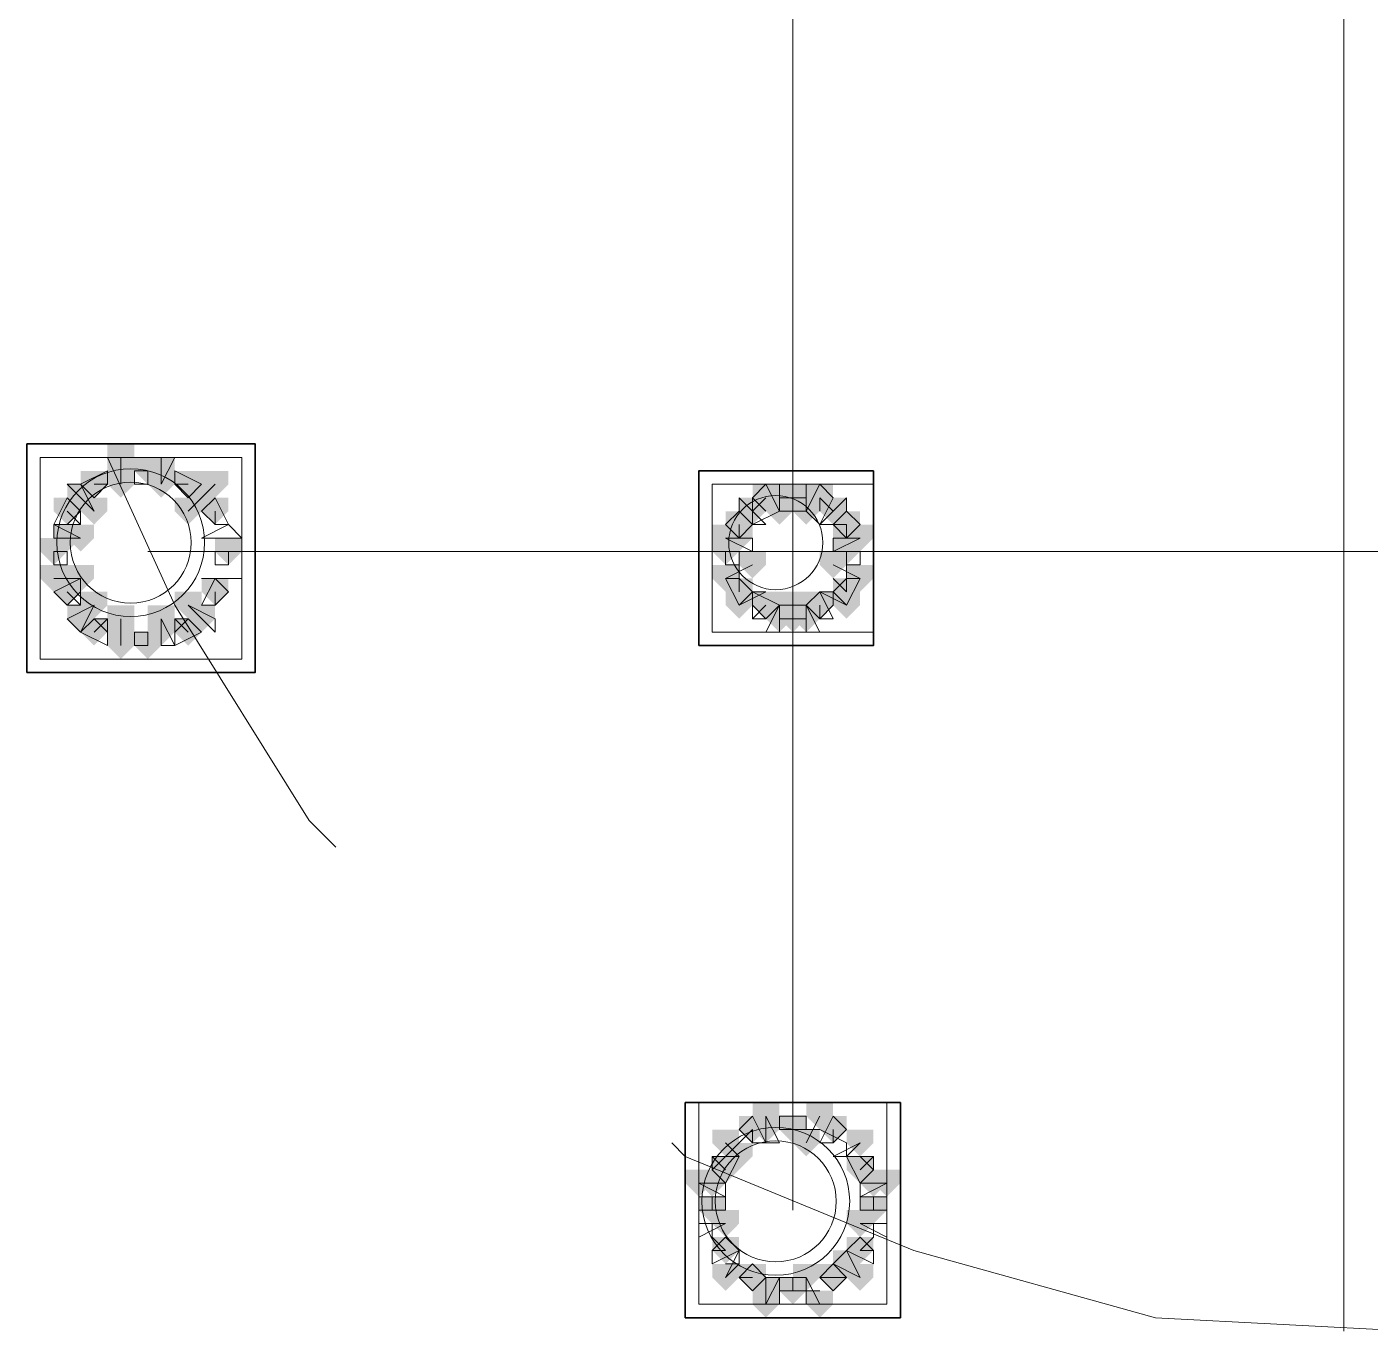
# Model space of a CAD drawing. Header units: millimetres. Extents: x 2315 to 4619, y 1334 to 1897.
# Drawn here: x 3466.06 to 3472.16, y 1548.66 to 1554.59 of the extents above; entities that cross this region are included whole.
import ezdxf

# ---------------------------------------------------------------- set-up
doc = ezdxf.new("R2010")
doc.units = ezdxf.units.MM
for name, color, linetype, true_color in [('PDF_10', 7, 'Continuous', 0x00b85c), ('PDF_AXIS', 7, 'Continuous', 0x00b85c), ('PDF_柱构件', 7, 'Continuous', 0x00b85c), ('PDF_转运站初步方案', 7, 'Continuous', 0x00b85c)]:
    doc.layers.add(name, color=color, linetype=linetype, true_color=true_color)
doc.layers.add('PDF_中心线层', color=1, linetype='Continuous')
doc.layers.add('PDF_粗实线层', color=7, linetype='Continuous')

msp = doc.modelspace()

# ---------------------------------------------------------------- hatches: boundary and pattern name
at = {"layer": 'PDF_10', "transparency": 33554559}
for points in [[(3466.6077, 1552.6298), (3466.5466, 1552.6298), (3466.5466, 1552.5687), (3466.6077, 1552.5076), (3466.6687, 1552.5687), (3466.6687, 1552.6298)], [(3466.6077, 1552.6298), (3466.5466, 1552.6298), (3466.5466, 1552.5687), (3466.6077, 1552.5076), (3466.6687, 1552.5687), (3466.6687, 1552.6298)], [(3466.3633, 1552.5687), (3466.3023, 1552.5687), (3466.3023, 1552.5076), (3466.3633, 1552.4466), (3466.4244, 1552.5076), (3466.4244, 1552.5687)], [(3466.3633, 1552.5687), (3466.3023, 1552.5687), (3466.3023, 1552.5076), (3466.3633, 1552.4466), (3466.4244, 1552.5076), (3466.4244, 1552.5687)], [(3466.7909, 1552.5687), (3466.7298, 1552.5687), (3466.7298, 1552.5076), (3466.7909, 1552.4466), (3466.852, 1552.5076), (3466.852, 1552.5687)], [(3466.7909, 1552.5687), (3466.7298, 1552.5687), (3466.7298, 1552.5076), (3466.7909, 1552.4466), (3466.852, 1552.5076), (3466.852, 1552.5687)], [(3469.4174, 1552.5076), (3469.3563, 1552.5076), (3469.3563, 1552.4466), (3469.4174, 1552.3855), (3469.4785, 1552.4466), (3469.4785, 1552.5076)], [(3469.4174, 1552.5076), (3469.3563, 1552.5076), (3469.3563, 1552.4466), (3469.4174, 1552.3855), (3469.4785, 1552.4466), (3469.4785, 1552.5076)], [(3469.5396, 1552.5076), (3469.4785, 1552.5076), (3469.4785, 1552.4466), (3469.5396, 1552.3855), (3469.6006, 1552.4466), (3469.6006, 1552.5076)], [(3469.5396, 1552.5076), (3469.4785, 1552.5076), (3469.4785, 1552.4466), (3469.5396, 1552.3855), (3469.6006, 1552.4466), (3469.6006, 1552.5076)], [(3469.6617, 1552.5076), (3469.6006, 1552.5076), (3469.6006, 1552.4466), (3469.6617, 1552.3855), (3469.7228, 1552.4466), (3469.7228, 1552.5076)], [(3469.6617, 1552.5076), (3469.6006, 1552.5076), (3469.6006, 1552.4466), (3469.6617, 1552.3855), (3469.7228, 1552.4466), (3469.7228, 1552.5076)], [(3466.2412, 1552.4466), (3466.1801, 1552.4466), (3466.1801, 1552.3855), (3466.2412, 1552.3244), (3466.3023, 1552.3855), (3466.3023, 1552.4466)], [(3466.2412, 1552.4466), (3466.1801, 1552.4466), (3466.1801, 1552.3855), (3466.2412, 1552.3244), (3466.3023, 1552.3855), (3466.3023, 1552.4466)], [(3466.9131, 1552.4466), (3466.852, 1552.4466), (3466.852, 1552.3855), (3466.9131, 1552.3244), (3466.9742, 1552.3855), (3466.9742, 1552.4466)], [(3466.9131, 1552.4466), (3466.852, 1552.4466), (3466.852, 1552.3855), (3466.9131, 1552.3244), (3466.9742, 1552.3855), (3466.9742, 1552.4466)], [(3469.2952, 1552.3855), (3469.2342, 1552.3855), (3469.2342, 1552.3244), (3469.2952, 1552.2633), (3469.3563, 1552.3244), (3469.3563, 1552.3855)], [(3469.2952, 1552.3855), (3469.2342, 1552.3855), (3469.2342, 1552.3244), (3469.2952, 1552.2633), (3469.3563, 1552.3244), (3469.3563, 1552.3855)], [(3469.2952, 1552.3855), (3469.2342, 1552.3855), (3469.2342, 1552.3244), (3469.2952, 1552.2633), (3469.3563, 1552.3244), (3469.3563, 1552.3855)], [(3469.7839, 1552.3855), (3469.7228, 1552.3855), (3469.7228, 1552.3244), (3469.7839, 1552.2633), (3469.845, 1552.3244), (3469.845, 1552.3855)], [(3469.7839, 1552.3855), (3469.7228, 1552.3855), (3469.7228, 1552.3244), (3469.7839, 1552.2633), (3469.845, 1552.3244), (3469.845, 1552.3855)], [(3466.1801, 1552.2633), (3466.119, 1552.2633), (3466.119, 1552.2022), (3466.1801, 1552.1412), (3466.2412, 1552.2022), (3466.2412, 1552.2633)], [(3466.1801, 1552.2633), (3466.119, 1552.2633), (3466.119, 1552.2022), (3466.1801, 1552.1412), (3466.2412, 1552.2022), (3466.2412, 1552.2633)], [(3466.9742, 1552.2633), (3466.9131, 1552.2633), (3466.9131, 1552.2022), (3466.9742, 1552.1412), (3467.0352, 1552.2022), (3467.0352, 1552.2633)], [(3466.9742, 1552.2633), (3466.9131, 1552.2633), (3466.9131, 1552.2022), (3466.9742, 1552.1412), (3467.0352, 1552.2022), (3467.0352, 1552.2633)], [(3469.2342, 1552.2633), (3469.1731, 1552.2633), (3469.1731, 1552.2022), (3469.2342, 1552.1412), (3469.2952, 1552.2022), (3469.2952, 1552.2633)], [(3469.2342, 1552.2633), (3469.1731, 1552.2633), (3469.1731, 1552.2022), (3469.2342, 1552.1412), (3469.2952, 1552.2022), (3469.2952, 1552.2633)], [(3469.7839, 1552.2633), (3469.7228, 1552.2633), (3469.7228, 1552.2022), (3469.7839, 1552.1412), (3469.845, 1552.2022), (3469.845, 1552.2633)], [(3469.7839, 1552.2633), (3469.7228, 1552.2633), (3469.7228, 1552.2022), (3469.7839, 1552.1412), (3469.845, 1552.2022), (3469.845, 1552.2633)], [(3466.2412, 1552.0801), (3466.1801, 1552.0801), (3466.1801, 1552.019), (3466.2412, 1551.9579), (3466.3023, 1552.019), (3466.3023, 1552.0801)], [(3466.2412, 1552.0801), (3466.1801, 1552.0801), (3466.1801, 1552.019), (3466.2412, 1551.9579), (3466.3023, 1552.019), (3466.3023, 1552.0801)], [(3466.9131, 1552.0801), (3466.852, 1552.0801), (3466.852, 1552.019), (3466.9131, 1551.9579), (3466.9742, 1552.019), (3466.9742, 1552.0801)], [(3466.9131, 1552.0801), (3466.852, 1552.0801), (3466.852, 1552.019), (3466.9131, 1551.9579), (3466.9742, 1552.019), (3466.9742, 1552.0801)], [(3469.2952, 1552.0801), (3469.2342, 1552.0801), (3469.2342, 1552.019), (3469.2952, 1551.9579), (3469.3563, 1552.019), (3469.3563, 1552.0801)], [(3469.2952, 1552.0801), (3469.2342, 1552.0801), (3469.2342, 1552.019), (3469.2952, 1551.9579), (3469.3563, 1552.019), (3469.3563, 1552.0801)], [(3469.7839, 1552.0801), (3469.7228, 1552.0801), (3469.7228, 1552.019), (3469.7839, 1551.9579), (3469.845, 1552.019), (3469.845, 1552.0801)], [(3469.7839, 1552.0801), (3469.7228, 1552.0801), (3469.7228, 1552.019), (3469.7839, 1551.9579), (3469.845, 1552.019), (3469.845, 1552.0801)], [(3469.4174, 1552.019), (3469.3563, 1552.019), (3469.3563, 1551.9579), (3469.4174, 1551.8968), (3469.4785, 1551.9579), (3469.4785, 1552.019)], [(3469.4174, 1552.019), (3469.3563, 1552.019), (3469.3563, 1551.9579), (3469.4174, 1551.8968), (3469.4785, 1551.9579), (3469.4785, 1552.019)], [(3469.6617, 1552.019), (3469.6006, 1552.019), (3469.6006, 1551.9579), (3469.6617, 1551.8968), (3469.7228, 1551.9579), (3469.7228, 1552.019)], [(3469.6617, 1552.019), (3469.6006, 1552.019), (3469.6006, 1551.9579), (3469.6617, 1551.8968), (3469.7228, 1551.9579), (3469.7228, 1552.019)], [(3469.5396, 1551.9579), (3469.4785, 1551.9579), (3469.4785, 1551.8968), (3469.5396, 1551.8357), (3469.6006, 1551.8968), (3469.6006, 1551.9579)], [(3469.5396, 1551.9579), (3469.4785, 1551.9579), (3469.4785, 1551.8968), (3469.5396, 1551.8357), (3469.6006, 1551.8968), (3469.6006, 1551.9579)], [(3466.3633, 1551.8968), (3466.3023, 1551.8968), (3466.3023, 1551.8357), (3466.3633, 1551.7747), (3466.4244, 1551.8357), (3466.4244, 1551.8968)], [(3466.3633, 1551.8968), (3466.3023, 1551.8968), (3466.3023, 1551.8357), (3466.3633, 1551.7747), (3466.4244, 1551.8357), (3466.4244, 1551.8968)], [(3466.7909, 1551.8968), (3466.7298, 1551.8968), (3466.7298, 1551.8357), (3466.7909, 1551.7747), (3466.852, 1551.8357), (3466.852, 1551.8968)], [(3466.7909, 1551.8968), (3466.7298, 1551.8968), (3466.7298, 1551.8357), (3466.7909, 1551.7747), (3466.852, 1551.8357), (3466.852, 1551.8968)], [(3466.6077, 1551.8357), (3466.5466, 1551.8357), (3466.5466, 1551.7747), (3466.6077, 1551.7136), (3466.6687, 1551.7747), (3466.6687, 1551.8357)], [(3466.6077, 1551.8357), (3466.5466, 1551.8357), (3466.5466, 1551.7747), (3466.6077, 1551.7136), (3466.6687, 1551.7747), (3466.6687, 1551.8357)], [(3469.3563, 1549.6368), (3469.2952, 1549.6368), (3469.2952, 1549.5757), (3469.3563, 1549.5147), (3469.4174, 1549.5757), (3469.4174, 1549.6368)], [(3469.3563, 1549.6368), (3469.2952, 1549.6368), (3469.2952, 1549.5757), (3469.3563, 1549.5147), (3469.4174, 1549.5757), (3469.4174, 1549.6368)], [(3469.5396, 1549.6368), (3469.4785, 1549.6368), (3469.4785, 1549.5757), (3469.5396, 1549.5147), (3469.6006, 1549.5757), (3469.6006, 1549.6368)], [(3469.5396, 1549.6368), (3469.4785, 1549.6368), (3469.4785, 1549.5757), (3469.5396, 1549.5147), (3469.6006, 1549.5757), (3469.6006, 1549.6368)], [(3469.7228, 1549.6368), (3469.6617, 1549.6368), (3469.6617, 1549.5757), (3469.7228, 1549.5147), (3469.7839, 1549.5757), (3469.7839, 1549.6368)], [(3469.7228, 1549.6368), (3469.6617, 1549.6368), (3469.6617, 1549.5757), (3469.7228, 1549.5147), (3469.7839, 1549.5757), (3469.7839, 1549.6368)], [(3469.2342, 1549.4536), (3469.1731, 1549.4536), (3469.1731, 1549.3925), (3469.2342, 1549.3314), (3469.2952, 1549.3925), (3469.2952, 1549.4536)], [(3469.2342, 1549.4536), (3469.1731, 1549.4536), (3469.1731, 1549.3925), (3469.2342, 1549.3314), (3469.2952, 1549.3925), (3469.2952, 1549.4536)], [(3469.845, 1549.4536), (3469.7839, 1549.4536), (3469.7839, 1549.3925), (3469.845, 1549.3314), (3469.906, 1549.3925), (3469.906, 1549.4536)], [(3469.845, 1549.4536), (3469.7839, 1549.4536), (3469.7839, 1549.3925), (3469.845, 1549.3314), (3469.906, 1549.3925), (3469.906, 1549.4536)], [(3469.1731, 1549.2703), (3469.112, 1549.2703), (3469.112, 1549.2093), (3469.1731, 1549.1482), (3469.2342, 1549.2093), (3469.2342, 1549.2703)], [(3469.1731, 1549.2703), (3469.112, 1549.2703), (3469.112, 1549.2093), (3469.1731, 1549.1482), (3469.2342, 1549.2093), (3469.2342, 1549.2703)], [(3469.906, 1549.2703), (3469.845, 1549.2703), (3469.845, 1549.2093), (3469.906, 1549.1482), (3469.9671, 1549.2093), (3469.9671, 1549.2703)], [(3469.906, 1549.2703), (3469.845, 1549.2703), (3469.845, 1549.2093), (3469.906, 1549.1482), (3469.9671, 1549.2093), (3469.9671, 1549.2703)], [(3469.906, 1549.2703), (3469.845, 1549.2703), (3469.845, 1549.2093), (3469.906, 1549.1482), (3469.9671, 1549.2093), (3469.9671, 1549.2703)], [(3469.2342, 1549.0871), (3469.1731, 1549.0871), (3469.1731, 1549.026), (3469.2342, 1548.9649), (3469.2952, 1549.026), (3469.2952, 1549.0871)], [(3469.2342, 1549.0871), (3469.1731, 1549.0871), (3469.1731, 1549.026), (3469.2342, 1548.9649), (3469.2952, 1549.026), (3469.2952, 1549.0871)], [(3469.845, 1549.0871), (3469.7839, 1549.0871), (3469.7839, 1549.026), (3469.845, 1548.9649), (3469.906, 1549.026), (3469.906, 1549.0871)], [(3469.845, 1549.0871), (3469.7839, 1549.0871), (3469.7839, 1549.026), (3469.845, 1548.9649), (3469.906, 1549.026), (3469.906, 1549.0871)], [(3469.3563, 1548.9649), (3469.2952, 1548.9649), (3469.2952, 1548.9039), (3469.3563, 1548.8428), (3469.4174, 1548.9039), (3469.4174, 1548.9649)], [(3469.3563, 1548.9649), (3469.2952, 1548.9649), (3469.2952, 1548.9039), (3469.3563, 1548.8428), (3469.4174, 1548.9039), (3469.4174, 1548.9649)], [(3469.3563, 1548.9649), (3469.2952, 1548.9649), (3469.2952, 1548.9039), (3469.3563, 1548.8428), (3469.4174, 1548.9039), (3469.4174, 1548.9649)], [(3469.7228, 1548.9649), (3469.6617, 1548.9649), (3469.6617, 1548.9039), (3469.7228, 1548.8428), (3469.7839, 1548.9039), (3469.7839, 1548.9649)], [(3469.7228, 1548.9649), (3469.6617, 1548.9649), (3469.6617, 1548.9039), (3469.7228, 1548.8428), (3469.7839, 1548.9039), (3469.7839, 1548.9649)], [(3469.7228, 1548.9649), (3469.6617, 1548.9649), (3469.6617, 1548.9039), (3469.7228, 1548.8428), (3469.7839, 1548.9039), (3469.7839, 1548.9649)], [(3469.5396, 1548.9039), (3469.4785, 1548.9039), (3469.4785, 1548.8428), (3469.5396, 1548.7817), (3469.6006, 1548.8428), (3469.6006, 1548.9039)], [(3469.5396, 1548.9039), (3469.4785, 1548.9039), (3469.4785, 1548.8428), (3469.5396, 1548.7817), (3469.6006, 1548.8428), (3469.6006, 1548.9039)]]:
    msp.add_hatch(color=256, dxfattribs=at).paths.add_polyline_path(points)
at = {"layer": 'PDF_柱构件', "transparency": 33554559}
for points in [[(3466.4855, 1552.6909), (3466.4244, 1552.6909), (3466.4244, 1552.6298), (3466.4855, 1552.5687), (3466.5466, 1552.6298), (3466.5466, 1552.6909)], [(3466.4855, 1552.6298), (3466.4244, 1552.6298), (3466.4244, 1552.5687), (3466.4855, 1552.5076), (3466.5466, 1552.5687), (3466.5466, 1552.6298)], [(3466.6687, 1552.6298), (3466.6077, 1552.6298), (3466.6077, 1552.5687), (3466.6687, 1552.5076), (3466.7298, 1552.5687), (3466.7298, 1552.6298)], [(3466.4855, 1552.5687), (3466.4244, 1552.5687), (3466.4244, 1552.5076), (3466.4855, 1552.4466), (3466.5466, 1552.5076), (3466.5466, 1552.5687)], [(3466.6687, 1552.5687), (3466.6077, 1552.5687), (3466.6077, 1552.5076), (3466.6687, 1552.4466), (3466.7298, 1552.5076), (3466.7298, 1552.5687)], [(3466.9131, 1552.5687), (3466.852, 1552.5687), (3466.852, 1552.5076), (3466.9131, 1552.4466), (3466.9742, 1552.5076), (3466.9742, 1552.5687)], [(3466.3023, 1552.5076), (3466.2412, 1552.5076), (3466.2412, 1552.4466), (3466.3023, 1552.3855), (3466.3633, 1552.4466), (3466.3633, 1552.5076)], [(3466.852, 1552.5076), (3466.7909, 1552.5076), (3466.7909, 1552.4466), (3466.852, 1552.3855), (3466.9131, 1552.4466), (3466.9131, 1552.5076)], [(3469.4785, 1552.5076), (3469.4174, 1552.5076), (3469.4174, 1552.4466), (3469.4785, 1552.3855), (3469.5396, 1552.4466), (3469.5396, 1552.5076)], [(3469.6006, 1552.5076), (3469.5396, 1552.5076), (3469.5396, 1552.4466), (3469.6006, 1552.3855), (3469.6617, 1552.4466), (3469.6617, 1552.5076)], [(3466.3633, 1552.4466), (3466.3023, 1552.4466), (3466.3023, 1552.3855), (3466.3633, 1552.3244), (3466.4244, 1552.3855), (3466.4244, 1552.4466)], [(3466.7909, 1552.4466), (3466.7298, 1552.4466), (3466.7298, 1552.3855), (3466.7909, 1552.3244), (3466.852, 1552.3855), (3466.852, 1552.4466)], [(3469.3563, 1552.4466), (3469.2952, 1552.4466), (3469.2952, 1552.3855), (3469.3563, 1552.3244), (3469.4174, 1552.3855), (3469.4174, 1552.4466)], [(3469.4785, 1552.4466), (3469.4174, 1552.4466), (3469.4174, 1552.3855), (3469.4785, 1552.3244), (3469.5396, 1552.3855), (3469.5396, 1552.4466)], [(3469.6006, 1552.4466), (3469.5396, 1552.4466), (3469.5396, 1552.3855), (3469.6006, 1552.3244), (3469.6617, 1552.3855), (3469.6617, 1552.4466)], [(3469.7228, 1552.4466), (3469.6617, 1552.4466), (3469.6617, 1552.3855), (3469.7228, 1552.3244), (3469.7839, 1552.3855), (3469.7839, 1552.4466)], [(3466.2412, 1552.3244), (3466.1801, 1552.3244), (3466.1801, 1552.2633), (3466.2412, 1552.2022), (3466.3023, 1552.2633), (3466.3023, 1552.3244)], [(3466.3023, 1552.3244), (3466.2412, 1552.3244), (3466.2412, 1552.2633), (3466.3023, 1552.2022), (3466.3633, 1552.2633), (3466.3633, 1552.3244)], [(3469.2342, 1552.3244), (3469.1731, 1552.3244), (3469.1731, 1552.2633), (3469.2342, 1552.2022), (3469.2952, 1552.2633), (3469.2952, 1552.3244)], [(3469.2952, 1552.3244), (3469.2342, 1552.3244), (3469.2342, 1552.2633), (3469.2952, 1552.2022), (3469.3563, 1552.2633), (3469.3563, 1552.3244)], [(3469.7839, 1552.3244), (3469.7228, 1552.3244), (3469.7228, 1552.2633), (3469.7839, 1552.2022), (3469.845, 1552.2633), (3469.845, 1552.3244)], [(3469.845, 1552.3244), (3469.7839, 1552.3244), (3469.7839, 1552.2633), (3469.845, 1552.2022), (3469.906, 1552.2633), (3469.906, 1552.3244)], [(3469.3563, 1552.2022), (3469.2952, 1552.2022), (3469.2952, 1552.1412), (3469.3563, 1552.0801), (3469.4174, 1552.1412), (3469.4174, 1552.2022)], [(3469.7228, 1552.2022), (3469.6617, 1552.2022), (3469.6617, 1552.1412), (3469.7228, 1552.0801), (3469.7839, 1552.1412), (3469.7839, 1552.2022)], [(3466.1801, 1552.1412), (3466.119, 1552.1412), (3466.119, 1552.0801), (3466.1801, 1552.019), (3466.2412, 1552.0801), (3466.2412, 1552.1412)], [(3466.2412, 1552.1412), (3466.1801, 1552.1412), (3466.1801, 1552.0801), (3466.2412, 1552.019), (3466.3023, 1552.0801), (3466.3023, 1552.1412)], [(3466.3023, 1552.1412), (3466.2412, 1552.1412), (3466.2412, 1552.0801), (3466.3023, 1552.019), (3466.3633, 1552.0801), (3466.3633, 1552.1412)], [(3469.2342, 1552.1412), (3469.1731, 1552.1412), (3469.1731, 1552.0801), (3469.2342, 1552.019), (3469.2952, 1552.0801), (3469.2952, 1552.1412)], [(3469.845, 1552.1412), (3469.7839, 1552.1412), (3469.7839, 1552.0801), (3469.845, 1552.019), (3469.906, 1552.0801), (3469.906, 1552.1412)], [(3466.3633, 1552.019), (3466.3023, 1552.019), (3466.3023, 1551.9579), (3466.3633, 1551.8968), (3466.4244, 1551.9579), (3466.4244, 1552.019)], [(3466.7909, 1552.019), (3466.7298, 1552.019), (3466.7298, 1551.9579), (3466.7909, 1551.8968), (3466.852, 1551.9579), (3466.852, 1552.019)], [(3469.2952, 1552.019), (3469.2342, 1552.019), (3469.2342, 1551.9579), (3469.2952, 1551.8968), (3469.3563, 1551.9579), (3469.3563, 1552.019)], [(3469.4785, 1552.019), (3469.4174, 1552.019), (3469.4174, 1551.9579), (3469.4785, 1551.8968), (3469.5396, 1551.9579), (3469.5396, 1552.019)], [(3469.6006, 1552.019), (3469.5396, 1552.019), (3469.5396, 1551.9579), (3469.6006, 1551.8968), (3469.6617, 1551.9579), (3469.6617, 1552.019)], [(3469.7839, 1552.019), (3469.7228, 1552.019), (3469.7228, 1551.9579), (3469.7839, 1551.8968), (3469.845, 1551.9579), (3469.845, 1552.019)], [(3466.3023, 1551.9579), (3466.2412, 1551.9579), (3466.2412, 1551.8968), (3466.3023, 1551.8357), (3466.3633, 1551.8968), (3466.3633, 1551.9579)], [(3466.4855, 1551.9579), (3466.4244, 1551.9579), (3466.4244, 1551.8968), (3466.4855, 1551.8357), (3466.5466, 1551.8968), (3466.5466, 1551.9579)], [(3466.6687, 1551.9579), (3466.6077, 1551.9579), (3466.6077, 1551.8968), (3466.6687, 1551.8357), (3466.7298, 1551.8968), (3466.7298, 1551.9579)], [(3466.852, 1551.9579), (3466.7909, 1551.9579), (3466.7909, 1551.8968), (3466.852, 1551.8357), (3466.9131, 1551.8968), (3466.9131, 1551.9579)], [(3469.4785, 1551.9579), (3469.4174, 1551.9579), (3469.4174, 1551.8968), (3469.4785, 1551.8357), (3469.5396, 1551.8968), (3469.5396, 1551.9579)], [(3469.6006, 1551.9579), (3469.5396, 1551.9579), (3469.5396, 1551.8968), (3469.6006, 1551.8357), (3469.6617, 1551.8968), (3469.6617, 1551.9579)], [(3466.4855, 1551.8968), (3466.4244, 1551.8968), (3466.4244, 1551.8357), (3466.4855, 1551.7747), (3466.5466, 1551.8357), (3466.5466, 1551.8968)], [(3466.6687, 1551.8968), (3466.6077, 1551.8968), (3466.6077, 1551.8357), (3466.6687, 1551.7747), (3466.7298, 1551.8357), (3466.7298, 1551.8968)], [(3466.4855, 1551.8357), (3466.4244, 1551.8357), (3466.4244, 1551.7747), (3466.4855, 1551.7136), (3466.5466, 1551.7747), (3466.5466, 1551.8357)], [(3469.4174, 1549.6979), (3469.3563, 1549.6979), (3469.3563, 1549.6368), (3469.4174, 1549.5757), (3469.4785, 1549.6368), (3469.4785, 1549.6979)], [(3469.6617, 1549.6979), (3469.6006, 1549.6979), (3469.6006, 1549.6368), (3469.6617, 1549.5757), (3469.7228, 1549.6368), (3469.7228, 1549.6979)], [(3469.4174, 1549.6368), (3469.3563, 1549.6368), (3469.3563, 1549.5757), (3469.4174, 1549.5147), (3469.4785, 1549.5757), (3469.4785, 1549.6368)], [(3469.2342, 1549.5757), (3469.1731, 1549.5757), (3469.1731, 1549.5147), (3469.2342, 1549.4536), (3469.2952, 1549.5147), (3469.2952, 1549.5757)], [(3469.6006, 1549.5757), (3469.5396, 1549.5757), (3469.5396, 1549.5147), (3469.6006, 1549.4536), (3469.6617, 1549.5147), (3469.6617, 1549.5757)], [(3469.845, 1549.5757), (3469.7839, 1549.5757), (3469.7839, 1549.5147), (3469.845, 1549.4536), (3469.906, 1549.5147), (3469.906, 1549.5757)], [(3469.2952, 1549.5147), (3469.2342, 1549.5147), (3469.2342, 1549.4536), (3469.2952, 1549.3925), (3469.3563, 1549.4536), (3469.3563, 1549.5147)], [(3469.112, 1549.3925), (3469.0509, 1549.3925), (3469.0509, 1549.3314), (3469.112, 1549.2703), (3469.1731, 1549.3314), (3469.1731, 1549.3925)], [(3469.1731, 1549.3925), (3469.112, 1549.3925), (3469.112, 1549.3314), (3469.1731, 1549.2703), (3469.2342, 1549.3314), (3469.2342, 1549.3925)], [(3469.906, 1549.3925), (3469.845, 1549.3925), (3469.845, 1549.3314), (3469.906, 1549.2703), (3469.9671, 1549.3314), (3469.9671, 1549.3925)], [(3469.9671, 1549.3925), (3469.906, 1549.3925), (3469.906, 1549.3314), (3469.9671, 1549.2703), (3470.0282, 1549.3314), (3470.0282, 1549.3925)], [(3469.2342, 1549.2093), (3469.1731, 1549.2093), (3469.1731, 1549.1482), (3469.2342, 1549.0871), (3469.2952, 1549.1482), (3469.2952, 1549.2093)], [(3469.845, 1549.2093), (3469.7839, 1549.2093), (3469.7839, 1549.1482), (3469.845, 1549.0871), (3469.906, 1549.1482), (3469.906, 1549.2093)], [(3469.7839, 1549.026), (3469.7228, 1549.026), (3469.7228, 1548.9649), (3469.7839, 1548.9039), (3469.845, 1548.9649), (3469.845, 1549.026)], [(3469.2342, 1548.9649), (3469.1731, 1548.9649), (3469.1731, 1548.9039), (3469.2342, 1548.8428), (3469.2952, 1548.9039), (3469.2952, 1548.9649)], [(3469.6006, 1548.9649), (3469.5396, 1548.9649), (3469.5396, 1548.9039), (3469.6006, 1548.8428), (3469.6617, 1548.9039), (3469.6617, 1548.9649)], [(3469.845, 1548.9649), (3469.7839, 1548.9649), (3469.7839, 1548.9039), (3469.845, 1548.8428), (3469.906, 1548.9039), (3469.906, 1548.9649)], [(3469.4174, 1548.9039), (3469.3563, 1548.9039), (3469.3563, 1548.8428), (3469.4174, 1548.7817), (3469.4785, 1548.8428), (3469.4785, 1548.9039)], [(3469.4174, 1548.8428), (3469.3563, 1548.8428), (3469.3563, 1548.7817), (3469.4174, 1548.7206), (3469.4785, 1548.7817), (3469.4785, 1548.8428)], [(3469.6617, 1548.8428), (3469.6006, 1548.8428), (3469.6006, 1548.7817), (3469.6617, 1548.7206), (3469.7228, 1548.7817), (3469.7228, 1548.8428)]]:
    msp.add_hatch(color=256, dxfattribs=at).paths.add_polyline_path(points)
at = {"layer": 'PDF_转运站初步方案', "transparency": 33554559}
for points in [[(3466.6077, 1552.6298), (3466.5466, 1552.6298), (3466.5466, 1552.5687), (3466.6077, 1552.5076), (3466.6687, 1552.5687), (3466.6687, 1552.6298)], [(3466.6077, 1552.6298), (3466.5466, 1552.6298), (3466.5466, 1552.5687), (3466.6077, 1552.5076), (3466.6687, 1552.5687), (3466.6687, 1552.6298)], [(3466.3633, 1552.5687), (3466.3023, 1552.5687), (3466.3023, 1552.5076), (3466.3633, 1552.4466), (3466.4244, 1552.5076), (3466.4244, 1552.5687)], [(3466.3633, 1552.5687), (3466.3023, 1552.5687), (3466.3023, 1552.5076), (3466.3633, 1552.4466), (3466.4244, 1552.5076), (3466.4244, 1552.5687)], [(3466.7909, 1552.5687), (3466.7298, 1552.5687), (3466.7298, 1552.5076), (3466.7909, 1552.4466), (3466.852, 1552.5076), (3466.852, 1552.5687)], [(3466.7909, 1552.5687), (3466.7298, 1552.5687), (3466.7298, 1552.5076), (3466.7909, 1552.4466), (3466.852, 1552.5076), (3466.852, 1552.5687)], [(3469.4174, 1552.5076), (3469.3563, 1552.5076), (3469.3563, 1552.4466), (3469.4174, 1552.3855), (3469.4785, 1552.4466), (3469.4785, 1552.5076)], [(3469.4174, 1552.5076), (3469.3563, 1552.5076), (3469.3563, 1552.4466), (3469.4174, 1552.3855), (3469.4785, 1552.4466), (3469.4785, 1552.5076)], [(3469.5396, 1552.5076), (3469.4785, 1552.5076), (3469.4785, 1552.4466), (3469.5396, 1552.3855), (3469.6006, 1552.4466), (3469.6006, 1552.5076)], [(3469.5396, 1552.5076), (3469.4785, 1552.5076), (3469.4785, 1552.4466), (3469.5396, 1552.3855), (3469.6006, 1552.4466), (3469.6006, 1552.5076)], [(3469.6617, 1552.5076), (3469.6006, 1552.5076), (3469.6006, 1552.4466), (3469.6617, 1552.3855), (3469.7228, 1552.4466), (3469.7228, 1552.5076)], [(3469.6617, 1552.5076), (3469.6006, 1552.5076), (3469.6006, 1552.4466), (3469.6617, 1552.3855), (3469.7228, 1552.4466), (3469.7228, 1552.5076)], [(3466.2412, 1552.4466), (3466.1801, 1552.4466), (3466.1801, 1552.3855), (3466.2412, 1552.3244), (3466.3023, 1552.3855), (3466.3023, 1552.4466)], [(3466.2412, 1552.4466), (3466.1801, 1552.4466), (3466.1801, 1552.3855), (3466.2412, 1552.3244), (3466.3023, 1552.3855), (3466.3023, 1552.4466)], [(3466.9131, 1552.4466), (3466.852, 1552.4466), (3466.852, 1552.3855), (3466.9131, 1552.3244), (3466.9742, 1552.3855), (3466.9742, 1552.4466)], [(3466.9131, 1552.4466), (3466.852, 1552.4466), (3466.852, 1552.3855), (3466.9131, 1552.3244), (3466.9742, 1552.3855), (3466.9742, 1552.4466)], [(3469.2952, 1552.3855), (3469.2342, 1552.3855), (3469.2342, 1552.3244), (3469.2952, 1552.2633), (3469.3563, 1552.3244), (3469.3563, 1552.3855)], [(3469.2952, 1552.3855), (3469.2342, 1552.3855), (3469.2342, 1552.3244), (3469.2952, 1552.2633), (3469.3563, 1552.3244), (3469.3563, 1552.3855)], [(3469.7839, 1552.3855), (3469.7228, 1552.3855), (3469.7228, 1552.3244), (3469.7839, 1552.2633), (3469.845, 1552.3244), (3469.845, 1552.3855)], [(3469.7839, 1552.3855), (3469.7228, 1552.3855), (3469.7228, 1552.3244), (3469.7839, 1552.2633), (3469.845, 1552.3244), (3469.845, 1552.3855)], [(3466.1801, 1552.2633), (3466.119, 1552.2633), (3466.119, 1552.2022), (3466.1801, 1552.1412), (3466.2412, 1552.2022), (3466.2412, 1552.2633)], [(3466.1801, 1552.2633), (3466.119, 1552.2633), (3466.119, 1552.2022), (3466.1801, 1552.1412), (3466.2412, 1552.2022), (3466.2412, 1552.2633)], [(3466.9742, 1552.2633), (3466.9131, 1552.2633), (3466.9131, 1552.2022), (3466.9742, 1552.1412), (3467.0352, 1552.2022), (3467.0352, 1552.2633)], [(3466.9742, 1552.2633), (3466.9131, 1552.2633), (3466.9131, 1552.2022), (3466.9742, 1552.1412), (3467.0352, 1552.2022), (3467.0352, 1552.2633)], [(3469.2342, 1552.2633), (3469.1731, 1552.2633), (3469.1731, 1552.2022), (3469.2342, 1552.1412), (3469.2952, 1552.2022), (3469.2952, 1552.2633)], [(3469.2342, 1552.2633), (3469.1731, 1552.2633), (3469.1731, 1552.2022), (3469.2342, 1552.1412), (3469.2952, 1552.2022), (3469.2952, 1552.2633)], [(3469.7839, 1552.2633), (3469.7228, 1552.2633), (3469.7228, 1552.2022), (3469.7839, 1552.1412), (3469.845, 1552.2022), (3469.845, 1552.2633)], [(3469.7839, 1552.2633), (3469.7228, 1552.2633), (3469.7228, 1552.2022), (3469.7839, 1552.1412), (3469.845, 1552.2022), (3469.845, 1552.2633)], [(3466.2412, 1552.0801), (3466.1801, 1552.0801), (3466.1801, 1552.019), (3466.2412, 1551.9579), (3466.3023, 1552.019), (3466.3023, 1552.0801)], [(3466.2412, 1552.0801), (3466.1801, 1552.0801), (3466.1801, 1552.019), (3466.2412, 1551.9579), (3466.3023, 1552.019), (3466.3023, 1552.0801)], [(3466.9131, 1552.0801), (3466.852, 1552.0801), (3466.852, 1552.019), (3466.9131, 1551.9579), (3466.9742, 1552.019), (3466.9742, 1552.0801)], [(3466.9131, 1552.0801), (3466.852, 1552.0801), (3466.852, 1552.019), (3466.9131, 1551.9579), (3466.9742, 1552.019), (3466.9742, 1552.0801)], [(3469.2952, 1552.0801), (3469.2342, 1552.0801), (3469.2342, 1552.019), (3469.2952, 1551.9579), (3469.3563, 1552.019), (3469.3563, 1552.0801)], [(3469.2952, 1552.0801), (3469.2342, 1552.0801), (3469.2342, 1552.019), (3469.2952, 1551.9579), (3469.3563, 1552.019), (3469.3563, 1552.0801)], [(3469.7839, 1552.0801), (3469.7228, 1552.0801), (3469.7228, 1552.019), (3469.7839, 1551.9579), (3469.845, 1552.019), (3469.845, 1552.0801)], [(3469.7839, 1552.0801), (3469.7228, 1552.0801), (3469.7228, 1552.019), (3469.7839, 1551.9579), (3469.845, 1552.019), (3469.845, 1552.0801)], [(3469.4174, 1552.019), (3469.3563, 1552.019), (3469.3563, 1551.9579), (3469.4174, 1551.8968), (3469.4785, 1551.9579), (3469.4785, 1552.019)], [(3469.4174, 1552.019), (3469.3563, 1552.019), (3469.3563, 1551.9579), (3469.4174, 1551.8968), (3469.4785, 1551.9579), (3469.4785, 1552.019)], [(3469.6617, 1552.019), (3469.6006, 1552.019), (3469.6006, 1551.9579), (3469.6617, 1551.8968), (3469.7228, 1551.9579), (3469.7228, 1552.019)], [(3469.6617, 1552.019), (3469.6006, 1552.019), (3469.6006, 1551.9579), (3469.6617, 1551.8968), (3469.7228, 1551.9579), (3469.7228, 1552.019)], [(3469.5396, 1551.9579), (3469.4785, 1551.9579), (3469.4785, 1551.8968), (3469.5396, 1551.8357), (3469.6006, 1551.8968), (3469.6006, 1551.9579)], [(3469.5396, 1551.9579), (3469.4785, 1551.9579), (3469.4785, 1551.8968), (3469.5396, 1551.8357), (3469.6006, 1551.8968), (3469.6006, 1551.9579)], [(3466.3633, 1551.8968), (3466.3023, 1551.8968), (3466.3023, 1551.8357), (3466.3633, 1551.7747), (3466.4244, 1551.8357), (3466.4244, 1551.8968)], [(3466.3633, 1551.8968), (3466.3023, 1551.8968), (3466.3023, 1551.8357), (3466.3633, 1551.7747), (3466.4244, 1551.8357), (3466.4244, 1551.8968)], [(3466.7909, 1551.8968), (3466.7298, 1551.8968), (3466.7298, 1551.8357), (3466.7909, 1551.7747), (3466.852, 1551.8357), (3466.852, 1551.8968)], [(3466.7909, 1551.8968), (3466.7298, 1551.8968), (3466.7298, 1551.8357), (3466.7909, 1551.7747), (3466.852, 1551.8357), (3466.852, 1551.8968)], [(3466.6077, 1551.8357), (3466.5466, 1551.8357), (3466.5466, 1551.7747), (3466.6077, 1551.7136), (3466.6687, 1551.7747), (3466.6687, 1551.8357)], [(3466.6077, 1551.8357), (3466.5466, 1551.8357), (3466.5466, 1551.7747), (3466.6077, 1551.7136), (3466.6687, 1551.7747), (3466.6687, 1551.8357)], [(3469.3563, 1549.6368), (3469.2952, 1549.6368), (3469.2952, 1549.5757), (3469.3563, 1549.5147), (3469.4174, 1549.5757), (3469.4174, 1549.6368)], [(3469.3563, 1549.6368), (3469.2952, 1549.6368), (3469.2952, 1549.5757), (3469.3563, 1549.5147), (3469.4174, 1549.5757), (3469.4174, 1549.6368)], [(3469.5396, 1549.6368), (3469.4785, 1549.6368), (3469.4785, 1549.5757), (3469.5396, 1549.5147), (3469.6006, 1549.5757), (3469.6006, 1549.6368)], [(3469.5396, 1549.6368), (3469.4785, 1549.6368), (3469.4785, 1549.5757), (3469.5396, 1549.5147), (3469.6006, 1549.5757), (3469.6006, 1549.6368)], [(3469.7228, 1549.6368), (3469.6617, 1549.6368), (3469.6617, 1549.5757), (3469.7228, 1549.5147), (3469.7839, 1549.5757), (3469.7839, 1549.6368)], [(3469.7228, 1549.6368), (3469.6617, 1549.6368), (3469.6617, 1549.5757), (3469.7228, 1549.5147), (3469.7839, 1549.5757), (3469.7839, 1549.6368)], [(3469.2342, 1549.4536), (3469.1731, 1549.4536), (3469.1731, 1549.3925), (3469.2342, 1549.3314), (3469.2952, 1549.3925), (3469.2952, 1549.4536)], [(3469.2342, 1549.4536), (3469.1731, 1549.4536), (3469.1731, 1549.3925), (3469.2342, 1549.3314), (3469.2952, 1549.3925), (3469.2952, 1549.4536)], [(3469.845, 1549.4536), (3469.7839, 1549.4536), (3469.7839, 1549.3925), (3469.845, 1549.3314), (3469.906, 1549.3925), (3469.906, 1549.4536)], [(3469.845, 1549.4536), (3469.7839, 1549.4536), (3469.7839, 1549.3925), (3469.845, 1549.3314), (3469.906, 1549.3925), (3469.906, 1549.4536)], [(3469.1731, 1549.2703), (3469.112, 1549.2703), (3469.112, 1549.2093), (3469.1731, 1549.1482), (3469.2342, 1549.2093), (3469.2342, 1549.2703)], [(3469.1731, 1549.2703), (3469.112, 1549.2703), (3469.112, 1549.2093), (3469.1731, 1549.1482), (3469.2342, 1549.2093), (3469.2342, 1549.2703)], [(3469.906, 1549.2703), (3469.845, 1549.2703), (3469.845, 1549.2093), (3469.906, 1549.1482), (3469.9671, 1549.2093), (3469.9671, 1549.2703)], [(3469.906, 1549.2703), (3469.845, 1549.2703), (3469.845, 1549.2093), (3469.906, 1549.1482), (3469.9671, 1549.2093), (3469.9671, 1549.2703)], [(3469.2342, 1549.0871), (3469.1731, 1549.0871), (3469.1731, 1549.026), (3469.2342, 1548.9649), (3469.2952, 1549.026), (3469.2952, 1549.0871)], [(3469.2342, 1549.0871), (3469.1731, 1549.0871), (3469.1731, 1549.026), (3469.2342, 1548.9649), (3469.2952, 1549.026), (3469.2952, 1549.0871)], [(3469.845, 1549.0871), (3469.7839, 1549.0871), (3469.7839, 1549.026), (3469.845, 1548.9649), (3469.906, 1549.026), (3469.906, 1549.0871)], [(3469.845, 1549.0871), (3469.7839, 1549.0871), (3469.7839, 1549.026), (3469.845, 1548.9649), (3469.906, 1549.026), (3469.906, 1549.0871)], [(3469.3563, 1548.9649), (3469.2952, 1548.9649), (3469.2952, 1548.9039), (3469.3563, 1548.8428), (3469.4174, 1548.9039), (3469.4174, 1548.9649)], [(3469.3563, 1548.9649), (3469.2952, 1548.9649), (3469.2952, 1548.9039), (3469.3563, 1548.8428), (3469.4174, 1548.9039), (3469.4174, 1548.9649)], [(3469.7228, 1548.9649), (3469.6617, 1548.9649), (3469.6617, 1548.9039), (3469.7228, 1548.8428), (3469.7839, 1548.9039), (3469.7839, 1548.9649)], [(3469.7228, 1548.9649), (3469.6617, 1548.9649), (3469.6617, 1548.9039), (3469.7228, 1548.8428), (3469.7839, 1548.9039), (3469.7839, 1548.9649)], [(3469.5396, 1548.9039), (3469.4785, 1548.9039), (3469.4785, 1548.8428), (3469.5396, 1548.7817), (3469.6006, 1548.8428), (3469.6006, 1548.9039)], [(3469.5396, 1548.9039), (3469.4785, 1548.9039), (3469.4785, 1548.8428), (3469.5396, 1548.7817), (3469.6006, 1548.8428), (3469.6006, 1548.9039)]]:
    msp.add_hatch(color=256, dxfattribs=at).paths.add_polyline_path(points)

# ---------------------------------------------------------------- linework, layer by layer
at = {"layer": 'PDF_10', "lineweight": 18}
for points in [[(3466.6077, 1552.5076), (3466.6077, 1552.5687), (3466.5466, 1552.5687)], [(3466.3633, 1552.5076), (3466.4244, 1552.5076), (3466.3633, 1552.5076)], [(3466.7909, 1552.5076), (3466.7298, 1552.5076), (3466.7909, 1552.5076)], [(3469.5396, 1552.4466), (3469.5396, 1552.5076)], [(3469.4174, 1552.4466), (3469.3563, 1552.3855)], [(3469.4174, 1552.3855), (3469.3563, 1552.4466)], [(3469.6006, 1552.4466), (3469.4785, 1552.4466)], [(3469.7228, 1552.3855), (3469.6617, 1552.4466), (3469.6617, 1552.3855)], [(3466.3023, 1552.3855), (3466.2412, 1552.3244)], [(3466.3023, 1552.3244), (3466.2412, 1552.3855)], [(3466.9131, 1552.3855), (3466.9131, 1552.3244), (3466.9131, 1552.3855)], [(3469.2952, 1552.3244), (3469.2952, 1552.2633)], [(3469.7839, 1552.2633), (3469.7839, 1552.3244), (3469.7228, 1552.3244)], [(3466.2412, 1552.2022), (3466.1801, 1552.2022), (3466.1801, 1552.1412)], [(3466.9742, 1552.1412), (3466.9742, 1552.2022), (3466.9131, 1552.2022)], [(3469.2952, 1552.2022), (3469.2342, 1552.2022), (3469.2342, 1552.1412)], [(3469.7839, 1552.1412), (3469.7839, 1552.2022), (3469.845, 1552.2022)], [(3469.2952, 1552.019), (3469.2952, 1552.0801), (3469.2952, 1552.019)], [(3469.7228, 1552.0801), (3469.7839, 1552.019), (3469.7839, 1552.0801)], [(3466.2412, 1552.019), (3466.3023, 1551.9579)], [(3466.3023, 1552.019), (3466.2412, 1551.9579)], [(3466.9131, 1551.9579), (3466.9131, 1552.019), (3466.9131, 1551.9579)], [(3469.3563, 1551.9579), (3469.4174, 1551.8968)], [(3469.4174, 1551.9579), (3469.3563, 1551.8968)], [(3469.5396, 1551.9579), (3469.5396, 1551.8968)], [(3469.6617, 1551.9579), (3469.6617, 1551.8968), (3469.7228, 1551.9579)], [(3466.3633, 1551.8968), (3466.4244, 1551.8357)], [(3466.4244, 1551.8968), (3466.3633, 1551.8357)], [(3466.7298, 1551.8357), (3466.7909, 1551.8968)], [(3466.7298, 1551.8968), (3466.7909, 1551.8357)], [(3469.4785, 1551.8968), (3469.6006, 1551.8968)], [(3466.5466, 1551.7747), (3466.6077, 1551.7747), (3466.6077, 1551.8357)], [(3469.5396, 1549.5757), (3469.5396, 1549.6368)], [(3469.2952, 1549.5147), (3469.3563, 1549.5757), (3469.3563, 1549.5147)], [(3469.4785, 1549.5757), (3469.6006, 1549.5757)], [(3469.6617, 1549.5757), (3469.7839, 1549.5147)], [(3469.7228, 1549.5147), (3469.7228, 1549.5757)], [(3469.1731, 1549.3925), (3469.2342, 1549.4536)], [(3469.2342, 1549.3925), (3469.1731, 1549.4536)], [(3469.845, 1549.4536), (3469.906, 1549.3925)], [(3469.845, 1549.3925), (3469.906, 1549.4536)], [(3469.112, 1549.2093), (3469.1731, 1549.2093), (3469.1731, 1549.2703)], [(3469.906, 1549.2703), (3469.906, 1549.2093)], [(3469.1731, 1549.026), (3469.2342, 1549.026), (3469.1731, 1549.0871)], [(3469.906, 1549.0871), (3469.845, 1549.026), (3469.906, 1549.026)], [(3469.3563, 1548.9039), (3469.2952, 1548.9039)], [(3469.5396, 1548.9039), (3469.5396, 1548.8428)], [(3469.7839, 1548.9039), (3469.6617, 1548.9039)], [(3469.6006, 1548.8428), (3469.4785, 1548.8428)]]:
    msp.add_lwpolyline(points, dxfattribs=at)
at = {"layer": 'PDF_AXIS', "lineweight": 18}
for points in [[(3466.119, 1551.7136), (3466.119, 1552.6298), (3467.0352, 1552.6298), (3467.0352, 1551.7136)], [(3469.1731, 1551.8357), (3469.1731, 1552.5076), (3469.906, 1552.5076), (3469.906, 1551.8357)], [(3469.9671, 1548.7817), (3469.9671, 1549.6979), (3469.112, 1549.6979), (3469.112, 1548.7817)]]:
    msp.add_lwpolyline(points, close=True, dxfattribs=at)
at = {"layer": 'PDF_中心线层', "color": 112, "lineweight": 18, "true_color": 0x00b85c}
msp.add_lwpolyline([(3472.0439, 1560.6925), (3472.0439, 1548.6595)], close=True, dxfattribs=at)
for points in [[(3469.5396, 1549.2093), (3469.5396, 1560.1428)], [(3478.0298, 1554.7066), (3477.9077, 1553.546), (3477.6023, 1552.4466), (3477.0525, 1551.4082), (3476.3806, 1550.553), (3475.5255, 1549.8201), (3474.5482, 1549.2093), (3473.4488, 1548.8428), (3472.3493, 1548.6595), (3471.1887, 1548.7206), (3470.0893, 1549.026), (3469.0509, 1549.4536), (3468.9898, 1549.5147)], [(3467.4628, 1550.8584), (3467.3406, 1550.9806), (3466.7298, 1551.9579), (3466.4244, 1552.6298)], [(3466.6077, 1552.2022), (3477.4801, 1552.2022)]]:
    msp.add_lwpolyline(points, dxfattribs=at)
at = {"layer": 'PDF_柱构件', "lineweight": 18}
for points in [[(3466.4855, 1552.6298), (3466.4855, 1552.5076)], [(3466.7298, 1552.6298), (3466.6687, 1552.5076), (3466.6687, 1552.6298)], [(3466.4244, 1552.5076), (3466.3633, 1552.4466), (3466.3023, 1552.5076), (3466.4244, 1552.5687)], [(3466.6077, 1552.5076), (3466.5466, 1552.5076), (3466.5466, 1552.5687), (3466.6077, 1552.5687)], [(3466.7909, 1552.4466), (3466.7298, 1552.5076), (3466.7298, 1552.5687), (3466.852, 1552.5076)], [(3466.3023, 1552.5076), (3466.3633, 1552.3855), (3466.2412, 1552.5076)], [(3466.9131, 1552.5076), (3466.7909, 1552.3855)], [(3469.4785, 1552.3855), (3469.3563, 1552.3244), (3469.3563, 1552.4466), (3469.4174, 1552.5076)], [(3469.4785, 1552.5076), (3469.4785, 1552.3855), (3469.4174, 1552.5076)], [(3469.6006, 1552.3855), (3469.4785, 1552.3855), (3469.4785, 1552.5076), (3469.6006, 1552.5076)], [(3469.6617, 1552.5076), (3469.6006, 1552.3855), (3469.6006, 1552.5076)], [(3469.6617, 1552.3244), (3469.6006, 1552.3855), (3469.6617, 1552.5076), (3469.7228, 1552.4466)], [(3466.3023, 1552.3855), (3466.3023, 1552.3244), (3466.1801, 1552.3244), (3466.2412, 1552.4466)], [(3466.9131, 1552.3244), (3466.852, 1552.3855), (3466.9131, 1552.4466), (3466.9742, 1552.3244)], [(3469.2952, 1552.4466), (3469.4174, 1552.3244), (3469.3563, 1552.3244), (3469.2952, 1552.3855)], [(3469.7839, 1552.3855), (3469.7228, 1552.3244), (3469.6617, 1552.3244), (3469.7839, 1552.4466)], [(3469.3563, 1552.3244), (3469.2952, 1552.2633), (3469.2342, 1552.3244), (3469.2952, 1552.3855)], [(3469.7839, 1552.2633), (3469.7228, 1552.3244), (3469.7839, 1552.3855), (3469.845, 1552.3244)], [(3466.1801, 1552.3244), (3466.3023, 1552.2633), (3466.1801, 1552.2633)], [(3467.0352, 1552.2633), (3466.9131, 1552.2633), (3466.852, 1552.2633), (3466.9742, 1552.3244)], [(3469.2342, 1552.2633), (3469.3563, 1552.2633), (3469.3563, 1552.2022)], [(3469.845, 1552.2633), (3469.7228, 1552.2022), (3469.7228, 1552.2633)], [(3466.2412, 1552.2022), (3466.2412, 1552.1412), (3466.1801, 1552.1412), (3466.1801, 1552.2022)], [(3466.9131, 1552.1412), (3466.9131, 1552.2022), (3466.9742, 1552.2022), (3466.9742, 1552.1412)], [(3469.2952, 1552.2022), (3469.2952, 1552.1412), (3469.2342, 1552.1412), (3469.2342, 1552.2022)], [(3469.7839, 1552.1412), (3469.7839, 1552.2022), (3469.845, 1552.2022), (3469.845, 1552.1412)], [(3469.2342, 1552.0801), (3469.3563, 1552.1412)], [(3469.845, 1552.0801), (3469.7228, 1552.1412)], [(3466.1801, 1552.0801), (3466.3023, 1552.0801)], [(3466.3023, 1552.0801), (3466.3023, 1551.9579), (3466.2412, 1551.9579), (3466.1801, 1552.019)], [(3466.852, 1551.9579), (3466.9131, 1552.0801), (3466.9742, 1552.019), (3466.9131, 1551.9579)], [(3469.2952, 1552.0801), (3469.3563, 1552.019), (3469.2952, 1551.9579), (3469.2342, 1552.0801)], [(3469.7228, 1552.019), (3469.7839, 1552.0801), (3469.845, 1552.0801), (3469.7839, 1551.9579)], [(3469.2952, 1551.9579), (3469.3563, 1552.019), (3469.4174, 1552.019)], [(3469.3563, 1552.019), (3469.4785, 1551.9579), (3469.4174, 1551.8968), (3469.3563, 1551.8968)], [(3469.6006, 1551.9579), (3469.6617, 1552.019), (3469.7228, 1551.8968), (3469.6617, 1551.8968)], [(3469.7839, 1551.9579), (3469.6617, 1552.019), (3469.7228, 1552.019)], [(3466.2412, 1551.8968), (3466.3633, 1551.9579), (3466.3023, 1551.8357)], [(3466.9131, 1551.8357), (3466.7909, 1551.9579), (3466.9131, 1551.8968)], [(3469.4174, 1551.8357), (3469.4785, 1551.9579), (3469.4785, 1551.8357)], [(3469.4785, 1551.9579), (3469.6006, 1551.9579), (3469.6006, 1551.8357), (3469.4785, 1551.8357)], [(3469.6006, 1551.8357), (3469.6006, 1551.9579), (3469.6617, 1551.8357)], [(3466.3633, 1551.8968), (3466.4244, 1551.8968), (3466.4244, 1551.7747), (3466.3023, 1551.8357)], [(3466.4855, 1551.7747), (3466.4855, 1551.8968)], [(3466.6687, 1551.7747), (3466.6687, 1551.8968), (3466.7298, 1551.7747)], [(3466.7298, 1551.8968), (3466.7909, 1551.8968), (3466.852, 1551.8357), (3466.7298, 1551.7747)], [(3466.5466, 1551.8357), (3466.6077, 1551.8357), (3466.6077, 1551.7747), (3466.5466, 1551.7747)], [(3469.3563, 1549.5147), (3469.4174, 1549.5147), (3469.3563, 1549.6368), (3469.2952, 1549.5757)], [(3469.4174, 1549.6368), (3469.4174, 1549.5147), (3469.4785, 1549.5147)], [(3469.4785, 1549.5757), (3469.6006, 1549.5757), (3469.6006, 1549.6368), (3469.4785, 1549.6368)], [(3469.6617, 1549.6368), (3469.6006, 1549.5147)], [(3469.6617, 1549.5147), (3469.7228, 1549.5147), (3469.7839, 1549.5757), (3469.7228, 1549.6368)], [(3469.2342, 1549.5147), (3469.2952, 1549.4536)], [(3469.845, 1549.5147), (3469.7228, 1549.4536), (3469.7839, 1549.4536)], [(3469.2342, 1549.3314), (3469.2952, 1549.4536), (3469.1731, 1549.4536), (3469.1731, 1549.3925)], [(3469.7839, 1549.4536), (3469.845, 1549.3314), (3469.906, 1549.3925), (3469.906, 1549.4536)], [(3469.112, 1549.3314), (3469.2342, 1549.2703), (3469.2342, 1549.3314)], [(3469.9671, 1549.3314), (3469.845, 1549.3314), (3469.845, 1549.2703)], [(3469.2342, 1549.2093), (3469.2342, 1549.2703), (3469.112, 1549.2703), (3469.112, 1549.2093)], [(3469.845, 1549.2703), (3469.845, 1549.2093), (3469.9671, 1549.2093), (3469.9671, 1549.2703)], [(3469.112, 1549.0871), (3469.2342, 1549.1482), (3469.112, 1549.1482)], [(3469.9671, 1549.1482), (3469.845, 1549.1482), (3469.9671, 1549.0871)], [(3469.2952, 1549.026), (3469.2342, 1549.0871), (3469.1731, 1549.026), (3469.1731, 1548.9649)], [(3469.845, 1549.0871), (3469.7839, 1549.026), (3469.906, 1548.9649), (3469.906, 1549.026)], [(3469.2342, 1548.9039), (3469.2952, 1548.9649), (3469.2952, 1549.026)], [(3469.845, 1548.9039), (3469.7839, 1549.026), (3469.7228, 1548.9649)], [(3469.4174, 1548.9039), (3469.3563, 1548.9649), (3469.2952, 1548.9039), (3469.3563, 1548.8428)], [(3469.7228, 1548.9649), (3469.6617, 1548.9039), (3469.7228, 1548.8428), (3469.7839, 1548.9039)], [(3469.4174, 1548.7817), (3469.4785, 1548.9039), (3469.4174, 1548.9039)], [(3469.6006, 1548.9039), (3469.4785, 1548.9039), (3469.4785, 1548.7817), (3469.6006, 1548.7817)], [(3469.6617, 1548.7817), (3469.6006, 1548.9039)]]:
    msp.add_lwpolyline(points, close=True, dxfattribs=at)
for points in [[(3466.9742, 1552.2633), (3466.9131, 1552.2633)], [(3469.2952, 1552.1412), (3469.2952, 1552.0801)], [(3469.7839, 1552.0801), (3469.7839, 1552.1412)], [(3466.9742, 1552.0801), (3466.852, 1552.0801), (3466.9131, 1552.0801), (3467.0352, 1552.0801), (3466.9742, 1552.0801), (3466.9131, 1552.0801)], [(3469.3563, 1552.019), (3469.3563, 1551.9579)], [(3469.7228, 1551.9579), (3469.7228, 1552.019)], [(3469.6006, 1549.5757), (3469.6617, 1549.5757)], [(3469.2342, 1549.4536), (3469.2952, 1549.5147)], [(3469.7839, 1549.5147), (3469.7839, 1549.4536)], [(3469.1731, 1549.0871), (3469.1731, 1549.1482)], [(3469.906, 1549.1482), (3469.906, 1549.0871)], [(3469.2952, 1548.9649), (3469.2342, 1548.9649)], [(3469.6617, 1548.8428), (3469.6006, 1548.8428)]]:
    msp.add_lwpolyline(points, dxfattribs=at)
at = {"layer": 'PDF_粗实线层', "color": 112, "lineweight": 35, "true_color": 0x00b85c}
for points in [[(3466.0579, 1551.6525), (3466.0579, 1552.6909), (3467.0963, 1552.6909), (3467.0963, 1551.6525)], [(3469.112, 1551.7747), (3469.906, 1551.7747), (3469.906, 1552.5687), (3469.112, 1552.5687)], [(3470.0282, 1548.7206), (3470.0282, 1549.6979), (3469.0509, 1549.6979), (3469.0509, 1548.7206)]]:
    msp.add_lwpolyline(points, close=True, dxfattribs=at)
at = {"layer": 'PDF_转运站初步方案', "lineweight": 18}
for centre, radius in [((3466.5301, 1552.2426), 0.3359), ((3466.5301, 1552.2426), 0.2749), ((3469.4621, 1552.2426), 0.2138), ((3469.4621, 1552.2426), 0.2138), ((3469.4621, 1549.2495), 0.3359), ((3469.4621, 1549.2495), 0.2749)]:
    msp.add_circle(centre, radius, dxfattribs=at)

doc.saveas('drawing.dxf')
